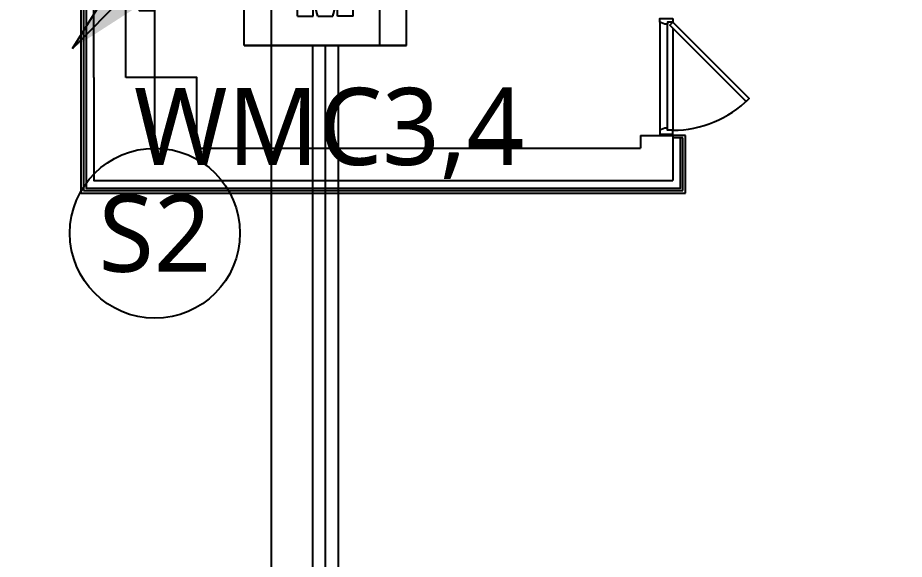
# Model space of a CAD drawing. Header units: millimetres. Extents: x -105683 to 94728, y -31127 to 151123.
# Drawn here: x 66584 to 73475, y 12448 to 16660 of the extents above; entities that cross this region are included whole.
import ezdxf
from ezdxf.enums import TextEntityAlignment as Align

# ---------------------------------------------------------------- set-up
doc = ezdxf.new("R2010")
doc.units = ezdxf.units.MM
for name, color, linetype in [('DR LINE', 4, 'Continuous'), ('DR SYM', 6, 'Continuous'), ('e-plan', 9, 'Continuous'), ('E-TEXT', 6, 'Continuous'), ('레이스웨이', 3, 'Continuous'), ('유도배선', 6, 'Continuous')]:
    doc.layers.add(name, color=color, linetype=linetype)
doc.styles.add('Xref-지하1층$0$USUN', font='malgun_0.ttf')

# ---------------------------------------------------------------- blocks, each defined once
blk = doc.blocks.new('xr_plan$0$Dor_900_45')
at = {"layer": 'e-plan'}
for p, q in [((855, 10), (45, 10)), ((75.7, 50), (870, 50)), ((30, -50), (870, -50))]:
    blk.add_line(p, q, dxfattribs=at)
for points in [[(30, 50), (52.9, 27.1), (646.8, 621.1), (624, 644), (30, 50)], [(0, 50), (30, 50), (30, 10), (45, 10), (45, -10), (30, -50), (0, -50), (0, 50)], [(900, 50), (870, 50), (870, 10), (855, 10), (855, -10), (870, -50), (900, -50), (900, 50)]]:
    blk.add_lwpolyline(points, dxfattribs=at)
blk.add_arc((30, 50), 840, 0, 45, dxfattribs=at)
blk = doc.blocks.new('Xref-지하1층')
at = {"layer": 'e-plan', "linetype": 'Continuous'}
for p, q in [((70700, 28100), (70700, 35450)), ((70950, 28100), (70950, 31900)), ((70600, 31500), (70600, 27200)), ((70620, 31500), (70620, 27220)), ((74950, 27650), (75200, 27650)), ((74950, 27650), (74950, 27550)), ((75200, 27650), (75200, 27300)), ((75300, 27650), (75200, 27650)), ((75300, 27200), (75300, 27650)), ((75280, 27630), (75200, 27630)), ((75280, 27220), (75280, 27630)), ((71500, 27550), (74950, 27550)), ((71500, 27300), (75200, 27300)), ((70620, 27220), (75280, 27220)), ((70600, 27200), (75300, 27200))]:
    blk.add_line(p, q, dxfattribs=at)
at = {"layer": 'e-plan'}
blk.add_line((74950, 27650), (75200, 27650), dxfattribs=at)
at = {"layer": 'e-plan', "linetype": 'Continuous'}
blk.add_lwpolyline([(70640, 31500), (70640, 27240), (75260, 27240), (75260, 27630)], dxfattribs=at)
at = {"layer": 'e-plan'}
for points in [[(70700, 28100), (70700, 27300), (71500, 27300)], [(71500, 27550), (71500, 28100), (70950, 28100)]]:
    blk.add_lwpolyline(points, dxfattribs=at)
at = {"layer": 'e-plan', "linetype": 'Continuous', "rotation": 270}
blk.add_blockref('xr_plan$0$Dor_900_45', (75150, 28560), dxfattribs=at)
blk = doc.blocks.new('Module Controller')
at = {"layer": 'DR SYM'}
for p, q in [((0, 199.9), (280.8, 199.9)), ((0, 0), (0, 199.9)), ((46.8, 199.9), (46.8, 0)), ((234.1, 199.9), (234.1, 0)), ((280.9, 0), (280.9, 199.9)), ((92.6, 50.2), (92.6, 149.7)), ((92.6, 149.7), (131.8, 149.7)), ((140.4, 118.4), (131.8, 149.7)), ((140.4, 118.4), (149, 149.7)), ((188.3, 149.7), (149, 149.7)), ((188.3, 50.2), (188.3, 149.7)), ((119.2, 50.2), (119.2, 79.8)), ((127.4, 50.2), (119.2, 79.8)), ((153.4, 50.2), (161.6, 79.8)), ((161.6, 50.2), (161.6, 79.8)), ((92.6, 50.2), (119.2, 50.2)), ((127.4, 50.2), (153.4, 50.2)), ((188.3, 50.2), (161.6, 50.2)), ((0, 0), (280.8, 0)), ((280.8, 0), (0, 0))]:
    blk.add_line(p, q, dxfattribs=at)
blk = doc.blocks.new('*U22')
at = {"layer": 'DR SYM', "color": 3}
for p, q in [((-96.7, -96.7), (-889.5, -896.7)), ((-889.5, -896.7), (-624.2, -469.4)), ((-624.2, -469.4), (-467, -624.8))]:
    blk.add_line(p, q, dxfattribs=at)
blk.add_circle((0, 0), 136.7, dxfattribs=at)
blk.add_solid([(-889.5, -896.7), (-467, -624.8), (-624.2, -469.4)], dxfattribs=at)

msp = doc.modelspace()

# ---------------------------------------------------------------- linework, layer by layer
at = {"layer": 'DR LINE', "linetype": 'Continuous', "ltscale": 2}
msp.add_lwpolyline([(67650.5, 15644.6), (67650.5, 17169.2), (67526.7, 17169.2), (67526.7, 16715.5), (67650.5, 16715.5)], dxfattribs=at)
msp.add_circle((67650.5, 14983.6), 661, dxfattribs=at)
at = {"layer": '레이스웨이'}
for points in [[(68875, 16445.1), (68875, 5595), (78975, 5595), (78975, -20855), (26475, -20855)], [(69075, 16445.1), (69075, 5795), (79175, 5795), (79175, -21055), (26475, -21055)]]:
    msp.add_lwpolyline(points, dxfattribs=at)
at = {"layer": '유도배선'}
for points in [[(68975, 16445.1), (68975, 5695), (79075, 5695), (79075, -20955), (26475, -20955)], [(68553.6, 16445.1), (68553.6, 2441), (68929.8, 2441)]]:
    msp.add_lwpolyline(points, dxfattribs=at)

# ---------------------------------------------------------------- block references
at = {"layer": 'DR LINE', "xscale": 1.5, "yscale": 1.5, "zscale": 1.5}
msp.add_blockref('*U22', (68343.2, 17764.9), dxfattribs=at)
at = {"layer": 'DR SYM', "xscale": 4.5, "yscale": 4.5, "zscale": 4.5}
msp.add_blockref('Module Controller', (68343.1, 16445.1), dxfattribs=at)
at = {"layer": 'e-plan'}
msp.add_blockref('Xref-지하1층', (-3525, -11905), dxfattribs=at)

# ---------------------------------------------------------------- texts
at = {"layer": 'DR LINE', "linetype": 'Continuous', "ltscale": 2, "style": 'Xref-지하1층$0$USUN'}
msp.add_text('S2', height=600, dxfattribs=at).set_placement((67650.5, 14983.6), align=Align.MIDDLE_CENTER)
at = {"layer": 'E-TEXT', "style": 'Xref-지하1층$0$USUN'}
msp.add_text('WMC3,4', height=600, dxfattribs=at).set_placement((69004.3, 15814.4), align=Align.MIDDLE_CENTER)

doc.saveas('drawing.dxf')
